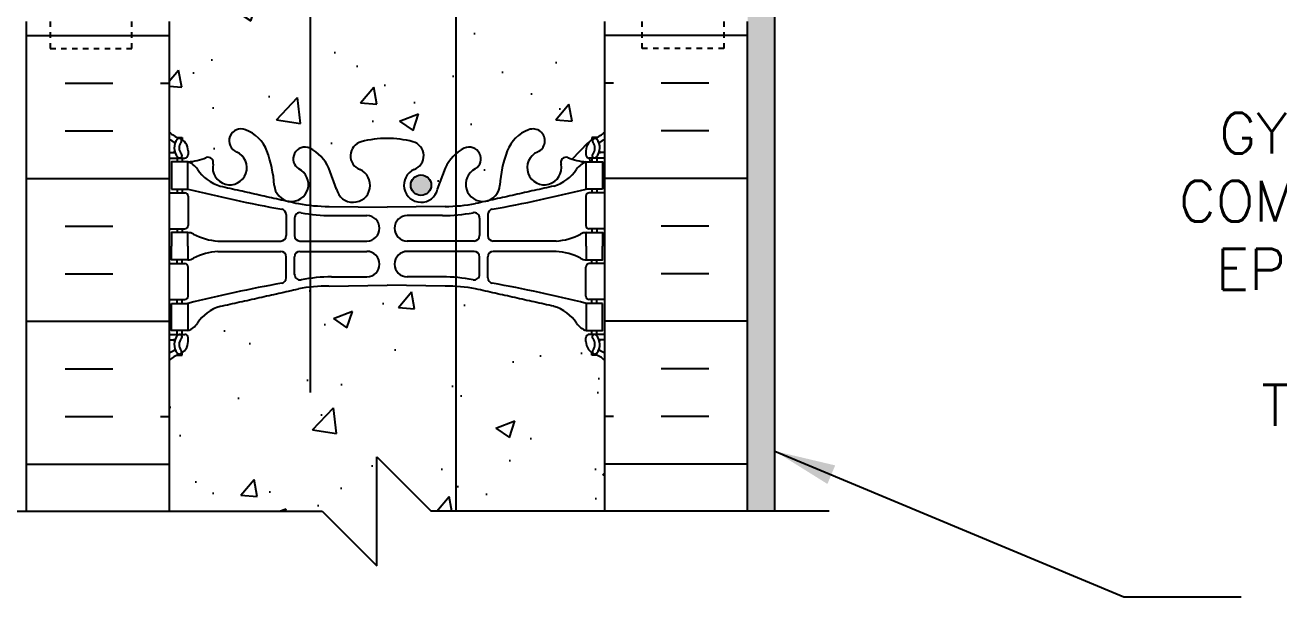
# Model space of a CAD drawing. Header units: inches. Extents: x 56 to 180, y 59 to 150.
# Drawn here: x 140.89 to 163.93, y 92.77 to 103.27 of the extents above; entities that cross this region are included whole.
import ezdxf

# ---------------------------------------------------------------- set-up
doc = ezdxf.new("R2010")
doc.units = ezdxf.units.IN
doc.header["$LTSCALE"] = 0.5
doc.header["$MEASUREMENT"] = 0
doc.linetypes.add('DASHED2', pattern=[0.375, 0.25, -0.125])
for name, color, linetype in [('HATCH', 12, 'Continuous'), ('line25', 2, 'Continuous'), ('LINE3', 3, 'Continuous'), ('LINE50', 5, 'Continuous'), ('LINE9', 9, 'Continuous'), ('TEXT', 4, 'Continuous'), ('Web_Edge', 9, 'Continuous')]:
    doc.layers.add(name, color=color, linetype=linetype)
doc.styles.add('DIM', font='romans.shx', dxfattribs={"width": 0.7})
doc.styles.add('ROMANS', font='romans.shx', dxfattribs={"height": 0.75})
doc.dimstyles.new('ext_12', dxfattribs={"dimscale": 12, "dimtxt": 0.09375, "dimasz": 0.09375, "dimexe": 0.09375, "dimexo": 0.0625, "dimgap": 0.0625, "dimtad": 1, "dimdec": 1, "dimzin": 3, "dimdsep": 46, "dimlunit": 4, "dimtxsty": 'DIM', "dimcen": 0.09, "dimdle": 0.09375, "dimclrt": 4, "dimadec": 0, "dimazin": 0, "dimtfac": 1, "dimtdec": 1, "dimtmove": 2, "dimatfit": 3, "dimfxl": 1, "dimfrac": 2, "dimtolj": 1, "dimtzin": 0, "dimarcsym": 0})

msp = doc.modelspace()

# ---------------------------------------------------------------- hatches: boundary and pattern name
at = {"layer": 'HATCH'}
h = msp.add_hatch(dxfattribs=at)
h.set_pattern_fill('AR-CONC', color=256, scale=0.5)
edge = h.paths.add_edge_path()
edge.add_line((151.538, 148.34), (146.413, 148.34))
edge.add_line((146.413, 148.34), (145.413, 149.34))
edge.add_line((145.413, 149.34), (145.413, 147.34))
edge.add_line((145.413, 147.34), (144.413, 148.34))
edge.add_line((144.413, 148.34), (143.538, 148.34))
edge.add_line((143.538, 148.34), (143.538, 145.568))
edge.add_arc((143.884, 145.929), 0.5, 226.2109, 246.4218)
edge.add_line((143.684, 145.47), (143.774, 145.47))
edge.add_line((143.774, 145.47), (143.774, 145.429))
edge.add_arc((143.634, 145.221), 0.25, 0, 55.9442, ccw=False)
edge.add_line((143.884, 145.221), (143.884, 145.154))
edge.add_arc((143.822, 145.154), 0.0625, -90, 0, ccw=False)
edge.add_line((143.822, 145.091), (143.774, 145.091))
edge.add_line((143.774, 145.091), (143.774, 145.021))
edge.add_line((143.774, 145.021), (143.879, 145.021))
edge.add_arc((143.757, 144.679), 0.364, 34.9775, 70.3387, ccw=False)
edge.add_arc((144.68, 145.29), 0.743, 212.7919, 253.8107)
edge.add_spline(control_points=[(144.473, 144.576), (145.91, 144.256)], knot_values=[0, 0, 1, 1], degree=1, periodic=0)
edge.add_arc((146.466, 147.187), 2.984, 259.2546, 270.0995)
edge.add_line((146.472, 144.203), (147.538, 144.187))
edge.add_line((147.538, 144.187), (148.605, 144.203))
edge.add_arc((148.61, 147.187), 2.984, 269.9005, 280.7454)
edge.add_spline(control_points=[(149.166, 144.256), (150.604, 144.576)], knot_values=[0, 0, 1, 1], degree=1, periodic=0)
edge.add_arc((150.397, 145.29), 0.743, 286.1893, 327.2081)
edge.add_arc((151.32, 144.679), 0.364, 109.6613, 145.0225, ccw=False)
edge.add_line((151.197, 145.021), (151.302, 145.021))
edge.add_line((151.302, 145.021), (151.302, 145.091))
edge.add_line((151.302, 145.091), (151.255, 145.091))
edge.add_arc((151.255, 145.154), 0.0625, 180, 270, ccw=False)
edge.add_line((151.192, 145.154), (151.192, 145.221))
edge.add_arc((151.442, 145.221), 0.25, 124.0558, 180, ccw=False)
edge.add_line((151.302, 145.429), (151.302, 145.47))
edge.add_line((151.302, 145.47), (151.392, 145.47))
edge.add_arc((151.192, 145.929), 0.5, 293.5782, 313.7891)
edge.add_line((151.538, 145.568), (151.538, 148.34))
h.paths.add_polyline_path([(151.538, 141.375, 0.088416), (151.392, 141.473), (151.302, 141.473), (151.302, 141.514, -0.249069), (151.192, 141.721), (151.192, 141.789, -0.414214), (151.255, 141.851), (151.302, 141.851), (151.302, 141.921), (151.197, 141.921, 0.085348), (150.868, 141.846, -0.669601), (150.735, 141.966, 2.087231), (150.301, 141.741, -1), (150.138, 141.333, -0.21345), (149.746, 141.722, -0.068226), (149.61, 142.35, 1.753171), (149.159, 142.053, -0.940793), (148.956, 141.67, -0.173075), (148.61, 142.037), (148.467, 142.424, 1.612474), (148.036, 142.064, -0.734872), (148.012, 141.553, -0.068475), (147.538, 141.491, -0.068475), (147.064, 141.553, -0.734872), (147.041, 142.064, 1.612474), (146.609, 142.424), (146.467, 142.037, -0.173075), (146.121, 141.67, -0.940793), (145.917, 142.053, 1.753171), (145.466, 142.35, -0.068226), (145.331, 141.722, -0.21345), (144.939, 141.333, -1), (144.775, 141.741, 2.087231), (144.341, 141.966, -0.669601), (144.209, 141.846, 0.085348), (143.879, 141.921), (143.774, 141.921), (143.774, 141.851), (143.822, 141.851, -0.414214), (143.884, 141.789), (143.884, 141.721, -0.249069), (143.774, 141.514), (143.774, 141.473), (143.684, 141.473, 0.088416), (143.538, 141.375), (143.538, 139.341), (143.538, 138.581), (143.623, 138.842, -0.6), (143.723, 138.842), (143.772, 138.692), (143.898, 138.692, -0.414214), (143.948, 138.642), (143.948, 138.612), (144.048, 138.612), (144.048, 137.011, -0.380397), (144.341, 136.716, 2.087231), (144.775, 136.94, -1), (144.939, 137.349, -0.21345), (145.331, 136.96, -0.068226), (145.466, 136.332, 1.753171), (145.917, 136.628, -0.940793), (146.121, 137.012, -0.173075), (146.467, 136.645), (146.609, 136.258, 1.612474), (147.041, 136.618, -0.734872), (147.064, 137.129, -0.068475), (147.538, 137.191, -0.068475), (148.012, 137.129, -0.734872), (148.036, 136.618, 1.612474), (148.467, 136.258), (148.61, 136.645, -0.173075), (148.956, 137.012, -0.940793), (149.159, 136.628, 1.753171), (149.61, 136.332, -0.068226), (149.746, 136.96, -0.21345), (150.138, 137.349, -1), (150.301, 136.94, 2.087231), (150.735, 136.716, -0.380392), (151.028, 137.011), (151.028, 138.612), (151.128, 138.612), (151.128, 138.642, -0.414214), (151.178, 138.692), (151.304, 138.692), (151.353, 138.842, -0.6), (151.453, 138.842), (151.538, 138.581), (151.538, 139.341)])
h.paths.add_polyline_path([(151.028, 132.122, 0.268138), (150.867, 132.27), (144.209, 132.27, 0.268156), (144.048, 132.122), (144.048, 130.653), (144.168, 130.453), (144.168, 130.341), (144.168, 130.228), (144.048, 130.028), (144.048, 128.56, 0.268156), (144.209, 128.412), (150.867, 128.412, 0.268138), (151.028, 128.56), (151.028, 130.028), (150.908, 130.228), (150.908, 130.341), (150.908, 130.453), (151.028, 130.653)])
h.paths.add_polyline_path([(147.462, 135.455, 0.225652), (147.087, 135.83), (144.423, 135.83, 0.225652), (144.048, 135.455), (144.048, 134.614, 0.225652), (144.423, 134.239), (147.087, 134.239, 0.225652), (147.462, 134.614)])
h.paths.add_polyline_path([(147.462, 133.673, 0.225652), (147.087, 134.048), (144.423, 134.048, 0.225652), (144.048, 133.673), (144.048, 132.833, 0.225652), (144.423, 132.458), (147.087, 132.458, 0.225652), (147.462, 132.833)])
h.paths.add_polyline_path([(151.028, 133.673, 0.225652), (150.653, 134.048), (147.99, 134.048, 0.225652), (147.615, 133.673), (147.615, 132.833, 0.225652), (147.99, 132.458), (150.653, 132.458, 0.225652), (151.028, 132.833)])
h.paths.add_polyline_path([(151.028, 135.455, 0.225652), (150.653, 135.83), (147.99, 135.83, 0.225652), (147.615, 135.455), (147.615, 134.614, 0.225652), (147.99, 134.239), (150.653, 134.239, 0.225652), (151.028, 134.614)])
h.paths.add_polyline_path([(147.462, 127.849, 0.225652), (147.087, 128.224), (144.423, 128.224, 0.225652), (144.048, 127.849), (144.048, 127.008, 0.225652), (144.423, 126.633), (147.087, 126.633, 0.225652), (147.462, 127.008)])
h.paths.add_polyline_path([(147.462, 126.068, 0.225652), (147.087, 126.443), (144.423, 126.443, 0.225652), (144.048, 126.068), (144.048, 125.227, 0.225652), (144.423, 124.852), (147.087, 124.852, 0.225652), (147.462, 125.227)])
h.paths.add_polyline_path([(151.028, 127.849, 0.225652), (150.653, 128.224), (147.99, 128.224, 0.225652), (147.615, 127.849), (147.615, 127.008, 0.225652), (147.99, 126.633), (150.653, 126.633, 0.225652), (151.028, 127.008)])
h.paths.add_polyline_path([(151.028, 126.068, 0.225652), (150.653, 126.443), (147.99, 126.443, 0.225652), (147.615, 126.068), (147.615, 125.227, 0.225652), (147.99, 124.852), (150.653, 124.852, 0.225652), (151.028, 125.227)])
h.paths.add_polyline_path([(149.538, 121.341), (148.038, 121.341), (148.038, 121.367, 0.506787), (147.455, 121.354, 0.520567), (146.806, 121.354, 0.520567), (146.285, 121.354, 0.520567), (145.545, 121.354, 0.520567), (144.791, 121.354, 0.520567), (144.077, 121.354, 0.486016), (143.538, 121.384), (143.538, 121.341), (143.538, 120.581), (143.617, 120.823, -0.725737), (143.723, 120.842), (143.772, 120.692), (143.898, 120.692, -0.414214), (143.948, 120.642), (143.948, 120.612), (144.048, 120.612), (144.048, 119.011, -0.380397), (144.341, 118.716, 2.087231), (144.775, 118.94, -1), (144.939, 119.349, -0.21345), (145.331, 118.96, -0.069923), (145.468, 118.316, 1.702394), (145.917, 118.628, -0.940793), (146.121, 119.012, -0.173075), (146.467, 118.645), (146.609, 118.258, 1.612474), (147.041, 118.618, -0.734872), (147.064, 119.129, -0.068475), (147.538, 119.191, -0.068475), (148.012, 119.129, -0.734872), (148.036, 118.618, 1.612474), (148.467, 118.258), (148.61, 118.645, -0.173075), (148.956, 119.012, -0.940793), (149.159, 118.628, 1.237979), (149.538, 118.147)])
h.paths.add_polyline_path([(178.538, 124.591), (151.538, 124.591), (151.538, 124.593, 0.458369), (151.221, 124.593, 0.520567), (151.092, 124.593, 0.520567), (150.387, 124.593, 0.520567), (149.812, 124.593, 0.520567), (149.205, 124.593, 0.520567), (148.93, 124.593, 0.520567), (148.525, 124.593, 0.520567), (148.023, 124.593, 0.520567), (147.659, 124.593, 0.516464), (147.29, 124.592, 0.187395), (147.156, 124.664), (147.104, 124.664, 0.185613), (146.972, 124.593, 0.520567), (146.842, 124.593, 0.520567), (146.138, 124.593, 0.520567), (145.563, 124.593, 0.520567), (144.956, 124.593, 0.520567), (144.681, 124.593, 0.520567), (144.276, 124.593, 0.520567), (143.774, 124.593, 0.31015), (143.538, 124.682), (143.538, 124.236), (143.903, 124.236), (143.903, 123.036), (143.538, 123.036), (143.538, 121.384, -0.486016), (144.077, 121.354, -0.520567), (144.791, 121.354, -0.520567), (145.545, 121.354, -0.520567), (146.285, 121.354, -0.520567), (146.806, 121.354, -0.520567), (147.455, 121.354, -0.506787), (148.038, 121.367), (148.038, 123.341), (148.288, 123.341), (178.538, 123.341)])
h.paths.add_polyline_path([(151.028, 120.612), (151.128, 120.612), (151.128, 120.642, -0.414214), (151.178, 120.692), (151.304, 120.692), (151.353, 120.842, -0.6), (151.453, 120.842), (151.538, 120.581), (151.538, 121.341), (150.038, 121.341), (150.038, 119.302, -0.040835), (150.138, 119.349, -1), (150.301, 118.94, 2.087231), (150.735, 118.716, -0.380392), (151.028, 119.011)])
h.paths.add_polyline_path([(151.028, 117.455, 0.225652), (150.653, 117.83), (150.038, 117.83), (150.038, 117.549), (150.317, 117.549), (150.317, 117.322), (150.057, 117.322), (149.788, 117.322), (149.26, 117.322), (149.26, 117.549), (149.538, 117.549), (149.538, 117.83), (147.99, 117.83, 0.225652), (147.615, 117.455), (147.615, 116.614, 0.225652), (147.99, 116.239), (150.653, 116.239, 0.225652), (151.028, 116.614)])
h.paths.add_polyline_path([(147.462, 117.455, 0.225652), (147.087, 117.83), (144.423, 117.83, 0.225652), (144.048, 117.455), (144.048, 116.614, 0.225652), (144.423, 116.239), (147.087, 116.239, 0.225652), (147.462, 116.614)])
h.paths.add_polyline_path([(147.462, 115.673, 0.225652), (147.087, 116.048), (144.423, 116.048, 0.225652), (144.048, 115.673), (144.048, 114.833, 0.225652), (144.423, 114.458), (147.087, 114.458, 0.225652), (147.462, 114.833)])
h.paths.add_polyline_path([(151.028, 115.673, 0.225652), (150.653, 116.048), (147.99, 116.048, 0.225652), (147.615, 115.673), (147.615, 114.833, 0.225652), (147.99, 114.458), (150.653, 114.458, 0.225652), (151.028, 114.833)])
h.paths.add_polyline_path([(151.028, 114.122, 0.268138), (150.867, 114.27), (144.209, 114.27, 0.268156), (144.048, 114.122), (144.048, 112.653), (144.168, 112.453), (144.168, 112.341), (144.168, 112.228), (144.048, 112.028), (144.048, 110.56, 0.268156), (144.209, 110.412), (150.867, 110.412, 0.268138), (151.028, 110.56), (151.028, 112.028), (150.908, 112.228), (150.908, 112.341), (150.908, 112.453), (151.028, 112.653)])
h.paths.add_polyline_path([(147.462, 109.849, 0.225652), (147.087, 110.224), (144.423, 110.224, 0.225652), (144.048, 109.849), (144.048, 109.008, 0.225652), (144.423, 108.633), (147.087, 108.633, 0.225652), (147.462, 109.008)])
h.paths.add_polyline_path([(151.028, 109.849, 0.225652), (150.653, 110.224), (147.99, 110.224, 0.225652), (147.615, 109.849), (147.615, 109.008, 0.225652), (147.99, 108.633), (150.653, 108.633, 0.225652), (151.028, 109.008)])
h.paths.add_polyline_path([(147.462, 107.227), (147.462, 108.068, 0.225652), (147.087, 108.443), (144.423, 108.443, 0.225652), (144.048, 108.068), (144.048, 107.227, 0.225652), (144.423, 106.852), (147.087, 106.852, 0.225652)])
h.paths.add_polyline_path([(151.028, 107.227), (151.028, 108.068, 0.225652), (150.653, 108.443), (147.99, 108.443, 0.225652), (147.615, 108.068), (147.615, 107.227, 0.225652), (147.99, 106.852), (150.653, 106.852, 0.225652)])
h.paths.add_polyline_path([(151.538, 104.1), (151.453, 103.84, -0.6), (151.353, 103.84), (151.304, 103.99), (151.178, 103.99, -0.414214), (151.128, 104.04), (151.128, 104.07), (151.028, 104.07), (151.028, 105.671, -0.380392), (150.735, 105.966, 2.087231), (150.301, 105.741, -1), (150.138, 105.333, -0.21345), (149.746, 105.722, -0.068226), (149.61, 106.35, 1.753171), (149.159, 106.053, -0.940793), (148.956, 105.67, -0.173075), (148.61, 106.037), (148.467, 106.424, 1.612474), (148.036, 106.064, -0.734872), (148.012, 105.553, -0.068475), (147.538, 105.491, -0.068475), (147.064, 105.553, -0.734872), (147.041, 106.064, 1.612474), (146.609, 106.424), (146.467, 106.037, -0.173075), (146.121, 105.67, -0.940793), (145.917, 106.053, 1.753171), (145.466, 106.35, -0.068226), (145.331, 105.722, -0.21345), (144.939, 105.333, -1), (144.775, 105.741, 2.087231), (144.341, 105.966, -0.380397), (144.048, 105.671), (144.048, 104.07), (143.948, 104.07), (143.948, 104.04, -0.414214), (143.898, 103.99), (143.772, 103.99), (143.723, 103.84, -0.6), (143.623, 103.84), (143.538, 104.1), (143.538, 103.341), (143.538, 101.306, 0.088416), (143.684, 101.209), (143.774, 101.209), (143.774, 101.167, -0.249069), (143.884, 100.96), (143.884, 100.893, -0.414214), (143.822, 100.83), (143.774, 100.83), (143.774, 100.76), (143.879, 100.76, 0.085348), (144.209, 100.836, -0.669601), (144.341, 100.716, 2.087231), (144.775, 100.94, -1), (144.939, 101.349, -0.21345), (145.331, 100.96, -0.068226), (145.466, 100.332, 1.753171), (145.917, 100.628, -0.940793), (146.121, 101.012, -0.173075), (146.467, 100.645), (146.609, 100.258, 1.612474), (147.041, 100.618, -0.734872), (147.064, 101.129, -0.068475), (147.538, 101.191, -0.068475), (148.012, 101.129, -0.734872), (148.036, 100.618, 1.612474), (148.467, 100.258), (148.61, 100.645, -0.173075), (148.956, 101.012, -0.940793), (149.159, 100.628, 1.753171), (149.61, 100.332, -0.068226), (149.746, 100.96, -0.21345), (150.138, 101.349, -1), (150.301, 100.94, 2.087231), (150.735, 100.716, -0.669601), (150.868, 100.836, 0.085348), (151.197, 100.76), (151.302, 100.76), (151.302, 100.83), (151.255, 100.83, -0.414214), (151.192, 100.893), (151.192, 100.96, -0.249069), (151.302, 101.167), (151.302, 101.209), (151.392, 101.209, 0.088416), (151.538, 101.306), (151.538, 103.341)])
h = msp.add_hatch(dxfattribs=at)
h.set_pattern_fill('AR-SAND', color=256, scale=0.25, style=0)
h.set_pattern_definition([(37.5, (157.8492, 107.5907), (-0.0157483, 0.481706), [0, -0.38, 0, -0.425, 0, -0.40625]), (7.5, (157.8492, 107.5907), (0.442444, 0.7055365), [0, -0.205, 0, -0.3425, 0, -0.13125]), (327.5, (157.5417, 107.5907), (0.7785355, 0.0014148), [0, -0.125, 0, -0.45, 0, -0.5875]), (317.5, (157.5417, 107.5907), (0.751532, 0.219419), [0, -0.0625, 0, -0.295, 0, -0.3375])])
h.paths.add_polyline_path([(178.538, 107.841), (155.351, 107.841), (152.038, 107.841), (152.038, 107.341), (178.538, 107.341)])
h.paths.add_polyline_path([(154.663, 107.341), (154.163, 107.341), (154.163, 103.341), (154.163, 94.341), (154.663, 94.341)])
h.paths.add_polyline_path([(154.663, 148.34), (154.163, 148.34), (154.163, 139.341), (154.163, 124.591), (154.663, 124.591)])
h = msp.add_hatch(dxfattribs=at)
h.set_pattern_fill('AR-CONC', color=256, scale=0.5)
edge = h.paths.add_edge_path()
edge.add_arc((151.192, 96.753), 0.5, 46.2109, 66.4218)
edge.add_line((151.392, 97.211), (151.302, 97.211))
edge.add_line((151.302, 97.211), (151.302, 97.253))
edge.add_arc((151.442, 97.46), 0.25, 180, 235.9442, ccw=False)
edge.add_line((151.192, 97.46), (151.192, 97.528))
edge.add_arc((151.255, 97.528), 0.0625, 90, 180, ccw=False)
edge.add_line((151.255, 97.59), (151.302, 97.59))
edge.add_line((151.302, 97.59), (151.302, 97.66))
edge.add_line((151.302, 97.66), (151.197, 97.66))
edge.add_arc((151.32, 98.003), 0.364, 214.9775, 250.3387, ccw=False)
edge.add_arc((150.397, 97.392), 0.743, 32.7919, 73.8107)
edge.add_spline(control_points=[(150.604, 98.106), (149.166, 98.426)], knot_values=[0, 0, 1, 1], degree=1, periodic=0)
edge.add_arc((148.61, 95.495), 2.984, 79.2546, 90.0995)
edge.add_line((148.605, 98.478), (147.538, 98.494))
edge.add_line((147.538, 98.494), (146.472, 98.478))
edge.add_arc((146.466, 95.495), 2.984, 89.9005, 100.7454)
edge.add_spline(control_points=[(145.91, 98.426), (144.473, 98.106)], knot_values=[0, 0, 1, 1], degree=1, periodic=0)
edge.add_arc((144.68, 97.392), 0.743, 106.1893, 147.2081)
edge.add_arc((143.757, 98.003), 0.364, 289.6613, 325.0225, ccw=False)
edge.add_line((143.879, 97.66), (143.774, 97.66))
edge.add_line((143.774, 97.66), (143.774, 97.59))
edge.add_line((143.774, 97.59), (143.822, 97.59))
edge.add_arc((143.822, 97.528), 0.0625, 0, 90, ccw=False)
edge.add_line((143.884, 97.528), (143.884, 97.46))
edge.add_arc((143.634, 97.46), 0.25, 304.0558, 360, ccw=False)
edge.add_line((143.774, 97.253), (143.774, 97.211))
edge.add_line((143.774, 97.211), (143.684, 97.211))
edge.add_arc((143.884, 96.753), 0.5, 113.5782, 133.7891)
edge.add_line((143.538, 97.114), (143.538, 94.341))
edge.add_line((143.538, 94.341), (146.349, 94.341))
edge.add_line((146.349, 94.341), (147.349, 93.341))
edge.add_line((147.349, 93.341), (147.349, 95.341))
edge.add_line((147.349, 95.341), (148.349, 94.341))
edge.add_line((148.349, 94.341), (151.538, 94.341))
edge.add_line((151.538, 94.341), (151.538, 97.114))
at = {"layer": 'LINE3'}
msp.add_hatch(color=256, dxfattribs=at).paths.add_polyline_path([(148.35, 100.331, 1), (147.975, 100.331, 1)])

# ---------------------------------------------------------------- linework, layer by layer
at = {"layer": 'HATCH'}
for p, q in [((140.913, 103.081), (143.538, 103.081)), ((154.163, 103.081), (151.538, 103.081)), ((141.627, 102.206), (142.502, 102.206)), ((143.377, 102.206), (143.538, 102.206)), ((151.7, 102.206), (151.538, 102.206)), ((153.45, 102.206), (152.575, 102.206)), ((141.627, 101.331), (142.502, 101.331)), ((153.45, 101.331), (152.575, 101.331)), ((140.913, 100.456), (143.538, 100.456)), ((154.163, 100.456), (151.538, 100.456)), ((141.627, 99.581), (142.502, 99.581)), ((153.45, 99.581), (152.575, 99.581)), ((141.627, 98.706), (142.502, 98.706)), ((153.45, 98.706), (152.575, 98.706)), ((140.913, 97.831), (143.538, 97.831)), ((154.163, 97.831), (151.538, 97.831)), ((141.627, 96.956), (142.502, 96.956)), ((153.45, 96.956), (152.575, 96.956)), ((141.627, 96.081), (142.502, 96.081)), ((143.377, 96.081), (143.538, 96.081)), ((151.7, 96.081), (151.538, 96.081)), ((153.45, 96.081), (152.575, 96.081)), ((140.913, 95.206), (143.538, 95.206)), ((154.163, 95.206), (151.538, 95.206))]:
    msp.add_line(p, q, dxfattribs=at)
at = {"layer": 'line25'}
for p, q in [((143.538, 103.341), (143.538, 94.341)), ((151.538, 94.341), (151.538, 103.341))]:
    msp.add_line(p, q, dxfattribs=at)
at = {"layer": 'LINE3'}
for p, q in [((146.125, 146.796), (146.125, 96.524)), ((148.805, 119.503), (148.805, 94.341))]:
    msp.add_line(p, q, dxfattribs=at)
msp.add_circle((148.162, 100.331), 0.188, dxfattribs=at)
at = {"layer": 'LINE50'}
for p, q in [((140.913, 94.341), (140.913, 103.341)), ((154.163, 94.341), (154.163, 103.341))]:
    msp.add_line(p, q, dxfattribs=at)
at = {"layer": 'LINE9'}
for p, q in [((154.663, 94.341), (154.663, 107.341)), ((147.349, 93.341), (147.349, 95.341)), ((147.349, 95.341), (148.349, 94.341)), ((139.82, 94.341), (146.349, 94.341)), ((146.349, 94.341), (147.349, 93.341)), ((155.663, 94.341), (148.349, 94.341))]:
    msp.add_line(p, q, dxfattribs=at)
at = {"layer": 'LINE9', "linetype": 'DASHED2', "ltscale": 0.15}
for points in [[(141.351, 103.341), (141.351, 103.341), (141.351, 102.841), (142.851, 102.841), (142.851, 103.341), (142.851, 103.341)], [(153.726, 103.341), (153.726, 103.341), (153.726, 102.841), (152.226, 102.841), (152.226, 103.341), (152.226, 103.341)]]:
    msp.add_lwpolyline(points, dxfattribs=at)
at = {"layer": 'Web_Edge'}
for p, q in [((143.684, 101.209), (143.774, 101.209)), ((143.774, 101.209), (143.774, 101.167)), ((151.392, 101.209), (151.302, 101.209)), ((151.302, 101.209), (151.302, 101.167)), ((143.538, 100.93), (143.616, 100.93)), ((143.884, 100.96), (143.884, 100.893)), ((151.192, 100.96), (151.192, 100.893)), ((151.538, 100.93), (151.46, 100.93)), ((143.538, 100.83), (143.822, 100.83)), ((143.684, 100.83), (143.684, 100.76)), ((143.774, 100.83), (143.774, 100.76)), ((151.538, 100.83), (151.255, 100.83)), ((151.302, 100.83), (151.302, 100.76)), ((151.392, 100.83), (151.392, 100.76)), ((146.609, 100.258), (146.467, 100.645)), ((148.467, 100.258), (148.61, 100.645)), ((143.684, 100.26), (143.684, 100.19)), ((143.774, 100.26), (143.774, 100.19)), ((151.302, 100.26), (151.302, 100.19)), ((151.392, 100.26), (151.392, 100.19)), ((143.538, 100.19), (143.822, 100.19)), ((143.884, 100.128), (143.884, 99.593)), ((151.192, 100.128), (151.192, 99.593)), ((151.538, 100.19), (151.255, 100.19)), ((145.686, 99.79), (145.686, 99.406)), ((146.472, 99.942), (147.538, 99.926)), ((146.519, 99.774), (147.166, 99.774)), ((148.605, 99.942), (147.538, 99.926)), ((148.558, 99.774), (147.911, 99.774)), ((149.39, 99.79), (149.39, 99.406)), ((143.538, 99.53), (143.822, 99.53)), ((143.684, 99.53), (143.684, 99.46)), ((143.774, 99.53), (143.774, 99.46)), ((145.839, 99.728), (145.839, 99.406)), ((149.238, 99.728), (149.238, 99.406)), ((151.538, 99.53), (151.255, 99.53)), ((151.302, 99.53), (151.302, 99.46)), ((151.392, 99.53), (151.392, 99.46)), ((144.432, 99.305), (145.586, 99.306)), ((145.939, 99.306), (147.166, 99.306)), ((149.138, 99.306), (147.911, 99.306)), ((150.645, 99.305), (149.49, 99.306)), ((144.432, 99.116), (145.586, 99.115)), ((145.939, 99.115), (147.166, 99.115)), ((149.138, 99.115), (147.911, 99.115)), ((150.645, 99.116), (149.49, 99.115)), ((143.538, 98.89), (143.822, 98.89)), ((143.684, 98.89), (143.684, 98.96)), ((143.774, 98.89), (143.774, 98.96)), ((145.686, 98.63), (145.686, 99.015)), ((145.839, 98.692), (145.839, 99.015)), ((149.238, 98.692), (149.238, 99.015)), ((149.39, 98.63), (149.39, 99.015)), ((151.538, 98.89), (151.255, 98.89)), ((151.302, 98.89), (151.302, 98.96)), ((151.392, 98.89), (151.392, 98.96)), ((143.884, 98.293), (143.884, 98.828)), ((146.519, 98.646), (147.166, 98.646)), ((148.558, 98.646), (147.911, 98.646)), ((151.192, 98.293), (151.192, 98.828)), ((146.472, 98.478), (147.538, 98.494)), ((148.605, 98.478), (147.538, 98.494)), ((143.538, 98.23), (143.822, 98.23)), ((143.684, 98.16), (143.684, 98.23)), ((143.774, 98.16), (143.774, 98.23)), ((151.538, 98.23), (151.255, 98.23)), ((151.302, 98.16), (151.302, 98.23)), ((151.392, 98.16), (151.392, 98.23)), ((143.538, 97.59), (143.822, 97.59)), ((143.538, 97.49), (143.616, 97.49)), ((143.684, 97.59), (143.684, 97.66)), ((143.774, 97.59), (143.774, 97.66)), ((143.884, 97.46), (143.884, 97.528)), ((151.192, 97.46), (151.192, 97.528)), ((151.538, 97.59), (151.255, 97.59)), ((151.302, 97.59), (151.302, 97.66)), ((151.392, 97.59), (151.392, 97.66)), ((151.538, 97.49), (151.46, 97.49)), ((143.774, 97.211), (143.774, 97.253)), ((151.302, 97.211), (151.302, 97.253)), ((143.684, 97.211), (143.774, 97.211)), ((151.392, 97.211), (151.302, 97.211))]:
    msp.add_line(p, q, dxfattribs=at)
for points in [[(143.579, 100.26), (143.879, 100.26), (143.879, 100.76), (143.579, 100.76)], [(151.497, 100.26), (151.197, 100.26), (151.197, 100.76), (151.497, 100.76)], [(143.579, 98.16), (143.879, 98.16), (143.879, 97.66), (143.579, 97.66)], [(151.497, 98.16), (151.197, 98.16), (151.197, 97.66), (151.497, 97.66)]]:
    msp.add_lwpolyline(points, close=True, dxfattribs=at)
for points in [[(143.879, 99.21), (143.879, 99.46), (143.579, 99.46), (143.579, 99.21)], [(151.197, 99.21), (151.197, 99.46), (151.497, 99.46), (151.497, 99.21)], [(143.879, 99.21), (143.879, 98.96), (143.579, 98.96), (143.579, 99.21)], [(151.197, 99.21), (151.197, 98.96), (151.497, 98.96), (151.497, 99.21)]]:
    msp.add_lwpolyline(points, dxfattribs=at)
for centre, radius, start, end in [((143.884, 101.667), 0.5, 226.2109, 250.5288), ((143.884, 101.667), 0.6, 234.7832, 245.0748), ((143.878, 101.015), 0.25, 140.1145, 222.4609), ((143.72, 101.146), 0.045, 321.448, 139.1879), ((143.634, 100.96), 0.25, 0, 70.5288), ((144.857, 101.145), 0.22, 68.1963, 248.1963), ((144.7, 100.716), 0.677, 21.1239, 69.3197), ((147.527, 99.437), 1.754, 89.6229, 105.2918), ((147.55, 99.437), 1.754, 74.7082, 90.3771), ((150.377, 100.716), 0.677, 110.6803, 158.8761), ((150.22, 101.145), 0.22, 291.8037, 111.8037), ((151.442, 100.96), 0.25, 109.4712, 180), ((151.356, 101.146), 0.045, 40.8121, 218.552), ((151.192, 101.667), 0.5, 289.4712, 313.7891), ((151.199, 101.015), 0.25, 317.5391, 39.8855), ((151.192, 101.667), 0.6, 294.9252, 305.2168), ((143.616, 100.95), 0.0196, 269.4032, 15.4901), ((143.622, 101.104), 0.021, 343.464, 63.9957), ((143.727, 100.876), 0.045, 222.4609, 42.4609), ((143.878, 101.015), 0.16, 140.0001, 222.4609), ((144.649, 100.653), 0.314, 168.5886, 66.1916), ((143.109, 100.151), 2.365, 4.3895, 20.0015), ((146.031, 100.814), 0.217, 65.5264, 238.537), ((145.78, 100.344), 0.75, 23.6938, 62.9705), ((147.133, 100.87), 0.268, 104.7892, 250.0338), ((147.944, 100.87), 0.268, 289.9662, 75.2108), ((149.296, 100.344), 0.75, 117.0295, 156.3062), ((149.046, 100.814), 0.217, 301.463, 114.4736), ((151.968, 100.151), 2.365, 159.9985, 175.6105), ((150.428, 100.653), 0.314, 113.8084, 11.4114), ((151.35, 100.876), 0.045, 137.5391, 317.5391), ((151.199, 101.015), 0.16, 317.5391, 39.9999), ((151.454, 101.104), 0.021, 116.0043, 196.536), ((151.46, 100.95), 0.0196, 164.5099, 270.5968), ((143.822, 100.893), 0.0625, 270, 0), ((143.824, 101.756), 0.997, 273.1538, 293.1467), ((143.757, 100.418), 0.364, 34.9775, 70.3387), ((144.25, 100.748), 0.0968, 340.1551, 110.4331), ((150.826, 100.748), 0.0968, 69.5669, 199.8449), ((151.252, 101.756), 0.997, 246.8533, 266.8462), ((151.32, 100.418), 0.364, 109.6613, 145.0225), ((151.255, 100.893), 0.0625, 180, 270), ((144.68, 101.029), 0.743, 212.7919, 253.8107), ((145.78, 100.347), 0.314, 182.7357, 63.9348), ((146.914, 100.331), 0.314, 193.4146, 66.1916), ((148.162, 100.331), 0.314, 113.8084, 346.5854), ((149.297, 100.347), 0.314, 116.0652, 357.2643), ((150.397, 101.029), 0.743, 286.1893, 327.2081), ((150.688, 127.681), 28.253, 256.0552, 259.6343), ((144.389, 127.681), 28.253, 280.3657, 283.9448), ((143.822, 100.128), 0.0625, 0, 90), ((146.466, 102.926), 2.984, 259.2546, 270.0995), ((148.61, 102.926), 2.984, 269.9005, 280.7454), ((151.255, 100.128), 0.0625, 90, 180), ((145.586, 99.79), 0.1, 360, 79.6343), ((145.939, 99.728), 0.1, 79.2546, 180), ((146.514, 102.758), 2.984, 259.2546, 270.0995), ((147.166, 99.54), 0.234, 270, 90), ((147.911, 99.54), 0.234, 90, 270), ((148.563, 102.758), 2.984, 269.9005, 280.7454), ((149.138, 99.728), 0.1, 0, 100.7454), ((149.49, 99.79), 0.1, 100.3657, 180), ((143.822, 99.593), 0.0625, 270, 0), ((151.255, 99.593), 0.0625, 180, 270), ((143.875, 99.242), 0.219, 60.4937, 88.92), ((144.517, 100.461), 1.16, 242.5844, 265.8032), ((145.586, 99.406), 0.1, 270.0388, 360), ((145.939, 99.406), 0.1, 180, 270), ((149.138, 99.406), 0.1, 270, 0), ((149.49, 99.406), 0.1, 180, 269.9612), ((150.56, 100.461), 1.16, 274.1968, 297.4156), ((151.201, 99.242), 0.219, 91.08, 119.5063), ((144.517, 97.959), 1.16, 94.1968, 117.4156), ((145.586, 99.015), 0.1, 0, 89.9612), ((145.939, 99.015), 0.1, 90, 180), ((147.166, 98.881), 0.234, 270, 90), ((147.911, 98.881), 0.234, 90, 270), ((149.138, 99.015), 0.1, 0, 90), ((149.49, 99.015), 0.1, 90.0388, 180), ((150.56, 97.959), 1.16, 62.5844, 85.8032), ((143.822, 98.828), 0.0625, 0, 90), ((143.875, 99.179), 0.219, 271.08, 299.5063), ((151.201, 99.179), 0.219, 240.4937, 268.92), ((151.255, 98.828), 0.0625, 90, 180), ((145.586, 98.63), 0.1, 280.3657, 0), ((145.939, 98.692), 0.1, 180, 280.7454), ((146.514, 95.662), 2.984, 89.9005, 100.7454), ((148.563, 95.662), 2.984, 79.2546, 90.0995), ((149.138, 98.692), 0.1, 259.2546, 0), ((149.49, 98.63), 0.1, 180, 259.6343), ((150.688, 70.74), 28.253, 100.3657, 103.9448), ((146.466, 95.495), 2.984, 89.9005, 100.7454), ((148.61, 95.495), 2.984, 79.2546, 90.0995), ((144.389, 70.74), 28.253, 76.0552, 79.6343), ((143.822, 98.293), 0.0625, 270, 0), ((151.255, 98.293), 0.0625, 180, 270), ((144.68, 97.392), 0.743, 106.1893, 147.2081), ((150.397, 97.392), 0.743, 32.7919, 73.8107), ((143.757, 98.003), 0.364, 289.6613, 325.0225), ((151.32, 98.003), 0.364, 214.9775, 250.3387), ((143.616, 97.471), 0.0196, 344.5099, 90.5968), ((143.878, 97.406), 0.25, 137.5391, 219.8855), ((143.727, 97.544), 0.045, 317.5391, 137.5391), ((143.878, 97.406), 0.16, 137.5391, 219.9999), ((143.634, 97.46), 0.25, 289.4712, 360), ((143.822, 97.528), 0.0625, 360, 90), ((151.255, 97.528), 0.0625, 90, 180), ((151.442, 97.46), 0.25, 180, 250.5288), ((151.35, 97.544), 0.045, 42.4609, 222.4609), ((151.199, 97.406), 0.16, 320.0001, 42.4609), ((151.199, 97.406), 0.25, 320.1145, 42.4609), ((151.46, 97.471), 0.0196, 89.4032, 195.4901), ((143.884, 96.753), 0.6, 114.9252, 125.2168), ((143.884, 96.753), 0.5, 109.4712, 133.7891), ((143.622, 97.316), 0.021, 296.0043, 16.536), ((143.72, 97.275), 0.045, 220.8121, 38.552), ((151.356, 97.275), 0.045, 141.448, 319.1879), ((151.192, 96.753), 0.5, 46.2109, 70.5288), ((151.454, 97.316), 0.021, 163.464, 243.9957), ((151.192, 96.753), 0.6, 54.7832, 65.0748)]:
    msp.add_arc(centre, radius, start, end, dxfattribs=at)
for points in [[(144.473, 100.315), (145.91, 99.994)], [(150.604, 100.315), (149.166, 99.994)], [(144.473, 98.106), (145.91, 98.426)], [(150.604, 98.106), (149.166, 98.426)]]:
    msp.add_open_spline(points, degree=1, dxfattribs=at)

# ---------------------------------------------------------------- texts
at = {"layer": 'TEXT', "insert": (179.287, 99.912), "char_height": 0.75, "width": 19.5775, "attachment_point": 6, "style": 'ROMANS'}
msp.add_mtext('CEILING FINISH AS PER STEEL JOIST MANUFACTURERS SPECIFICATION (NOTE: WHERE GYPSUM BOARD IS REQUIRED TO COMPLETE FIRE RATED ASSEMBLY, EPS FOAM KERF CUT TO ENABLE CEILING FINISH TO PROVIDE THERMAL BARRIER CONTACT TO CONCRETE)', dxfattribs=at)

# ---------------------------------------------------------------- leaders
at = {"layer": 'TEXT'}
msp.add_leader([(154.663, 95.447), (161.074, 92.768), (163.229, 92.768)], dimstyle='ext_12', override={"dimgap": 0.0625, "dimtad": 0}, dxfattribs=at)

doc.saveas('drawing.dxf')
